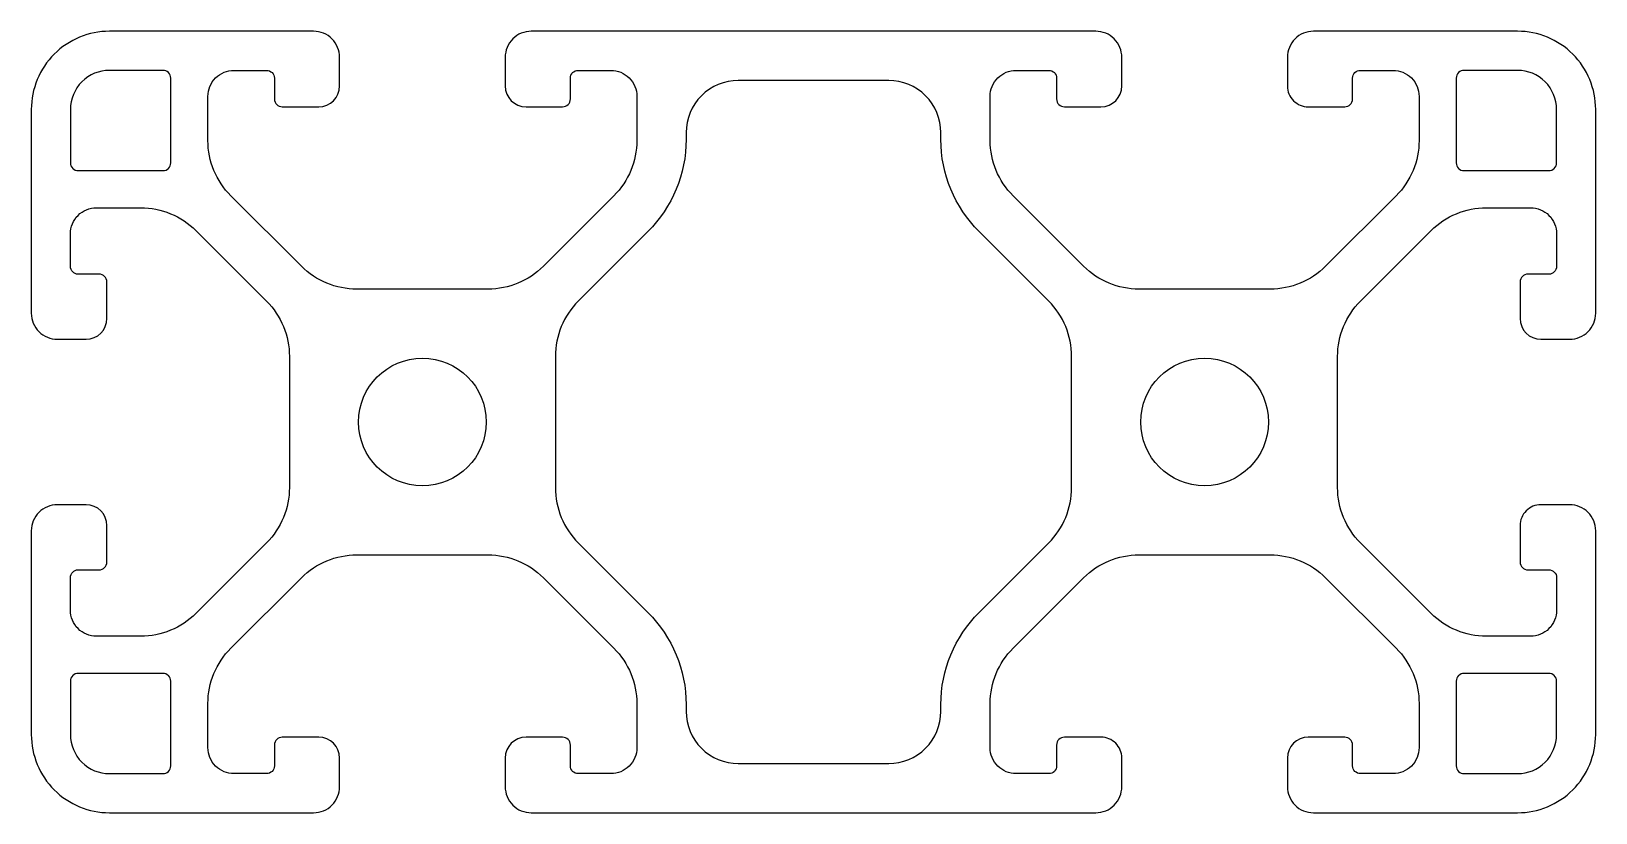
# Model space of a CAD drawing. Header units: millimetres. Extents: x -40.8 to 19.2, y -30 to 0.
import ezdxf

# ---------------------------------------------------------------- set-up
doc = ezdxf.new("R2010")
doc.units = ezdxf.units.MM
doc.layers.get('0').update_dxf_attribs({"linetype": 'CONTINUOUS'})

msp = doc.modelspace()

# ---------------------------------------------------------------- linework, layer by layer
for points in [[(-21.65, -30), (0, -30, 0.414214), (1, -29), (1, -27.9, 0.414214), (0.2, -27.1), (-1.2, -27.1, 0.414213), (-1.5, -27.4), (-1.5, -28.2, -0.414214), (-1.8, -28.5), (-3.05, -28.5, -0.414214), (-4.05, -27.5), (-4.05, -25.807, -0.198912), (-3.171, -23.686), (-0.464, -20.979, -0.198912), (1.657, -20.1), (6.693, -20.1, -0.198912), (8.814, -20.979), (11.521, -23.686, -0.198912), (12.4, -25.807), (12.4, -27.5, -0.414214), (11.4, -28.5), (10.15, -28.5, -0.414213), (9.85, -28.2), (9.85, -27.4, 0.414212), (9.55, -27.1), (8.15, -27.1, 0.414213), (7.35, -27.9), (7.35, -29, 0.414214), (8.35, -30), (16.175, -30, 0.414214), (19.175, -27), (19.175, -19.175, 0.414214), (18.175, -18.175), (17.075, -18.175, 0.414214), (16.275, -18.975), (16.275, -20.375, 0.414213), (16.575, -20.675), (17.375, -20.675, -0.414214), (17.675, -20.975), (17.675, -22.225, -0.414214), (16.675, -23.225), (14.982, -23.225, -0.198912), (12.861, -22.346), (10.154, -19.639, -0.198912), (9.275, -17.518), (9.275, -12.482, -0.198912), (10.154, -10.361), (12.861, -7.654, -0.198912), (14.982, -6.775), (16.675, -6.775, -0.414214), (17.675, -7.775), (17.675, -9.025, -0.414213), (17.375, -9.325), (16.575, -9.325, 0.414212), (16.275, -9.625), (16.275, -11.025, 0.414213), (17.075, -11.825), (18.175, -11.825, 0.414214), (19.175, -10.825), (19.175, -3, 0.414214), (16.175, 0), (8.35, 0, 0.414214), (7.35, -1), (7.35, -2.1, 0.414214), (8.15, -2.9), (9.55, -2.9, 0.414213), (9.85, -2.6), (9.85, -1.8, -0.414214), (10.15, -1.5), (11.4, -1.5, -0.414214), (12.4, -2.5), (12.4, -4.193, -0.198912), (11.521, -6.314), (8.814, -9.021, -0.198912), (6.693, -9.9), (1.657, -9.9, -0.198912), (-0.464, -9.021), (-3.171, -6.314, -0.198912), (-4.05, -4.193), (-4.05, -2.5, -0.414214), (-3.05, -1.5), (-1.8, -1.5, -0.414213), (-1.5, -1.8), (-1.5, -2.6, 0.414212), (-1.2, -2.9), (0.2, -2.9, 0.414213), (1, -2.1), (1, -1, 0.414214), (0, 0), (-21.65, 0, 0.414214), (-22.65, -1), (-22.65, -2.1, 0.414213), (-21.85, -2.9), (-20.45, -2.9, 0.414213), (-20.15, -2.6), (-20.15, -1.8, -0.414213), (-19.85, -1.5), (-18.6, -1.5, -0.414214), (-17.6, -2.5), (-17.6, -4.193, -0.198912), (-18.479, -6.314), (-21.186, -9.021, -0.198912), (-23.307, -9.9), (-28.343, -9.9, -0.198912), (-30.464, -9.021), (-33.171, -6.314, -0.198912), (-34.05, -4.193), (-34.05, -2.5, -0.414214), (-33.05, -1.5), (-31.8, -1.5, -0.414213), (-31.5, -1.8), (-31.5, -2.6, 0.414213), (-31.2, -2.9), (-29.8, -2.9, 0.414213), (-29, -2.1), (-29, -1, 0.414214), (-30, 0), (-37.825, 0, 0.414214), (-40.825, -3), (-40.825, -10.825, 0.414214), (-39.825, -11.825), (-38.725, -11.825, 0.414213), (-37.925, -11.025), (-37.925, -9.625, 0.414213), (-38.225, -9.325), (-39.025, -9.325, -0.414213), (-39.325, -9.025), (-39.325, -7.775, -0.414214), (-38.325, -6.775), (-36.632, -6.775, -0.198912), (-34.511, -7.654), (-31.804, -10.361, -0.198912), (-30.925, -12.482), (-30.925, -17.518, -0.198912), (-31.804, -19.639), (-34.511, -22.346, -0.198912), (-36.632, -23.225), (-38.325, -23.225, -0.414214), (-39.325, -22.225), (-39.325, -20.975, -0.414213), (-39.025, -20.675), (-38.225, -20.675, 0.414213), (-37.925, -20.375), (-37.925, -18.975, 0.414213), (-38.725, -18.175), (-39.825, -18.175, 0.414214), (-40.825, -19.175), (-40.825, -27, 0.414214), (-37.825, -30), (-30, -30, 0.414214), (-29, -29), (-29, -27.9, 0.414213), (-29.8, -27.1), (-31.2, -27.1, 0.414213), (-31.5, -27.4), (-31.5, -28.2, -0.414213), (-31.8, -28.5), (-33.05, -28.5, -0.414214), (-34.05, -27.5), (-34.05, -25.807, -0.198912), (-33.171, -23.686), (-30.464, -20.979, -0.198912), (-28.343, -20.1), (-23.307, -20.1, -0.198912), (-21.186, -20.979), (-18.479, -23.686, -0.198912), (-17.6, -25.807), (-17.6, -27.5, -0.414214), (-18.6, -28.5), (-19.85, -28.5, -0.414213), (-20.15, -28.2), (-20.15, -27.4, 0.414213), (-20.45, -27.1), (-21.85, -27.1, 0.414213), (-22.65, -27.9), (-22.65, -29, 0.414214)], [(-21.65, -30), (0, -30, 0.414214), (1, -29), (1, -27.9, 0.414214), (0.2, -27.1), (-1.2, -27.1, 0.414213), (-1.5, -27.4), (-1.5, -28.2, -0.414214), (-1.8, -28.5), (-3.05, -28.5, -0.414214), (-4.05, -27.5), (-4.05, -25.807, -0.198912), (-3.171, -23.686), (-0.464, -20.979, -0.198912), (1.657, -20.1), (6.693, -20.1, -0.198912), (8.814, -20.979), (11.521, -23.686, -0.198912), (12.4, -25.807), (12.4, -27.5, -0.414214), (11.4, -28.5), (10.15, -28.5, -0.414213), (9.85, -28.2), (9.85, -27.4, 0.414212), (9.55, -27.1), (8.15, -27.1, 0.414213), (7.35, -27.9), (7.35, -29, 0.414214), (8.35, -30), (16.175, -30, 0.414214), (19.175, -27), (19.175, -19.175, 0.414214), (18.175, -18.175), (17.075, -18.175, 0.414214), (16.275, -18.975), (16.275, -20.375, 0.414213), (16.575, -20.675), (17.375, -20.675, -0.414214), (17.675, -20.975), (17.675, -22.225, -0.414214), (16.675, -23.225), (14.982, -23.225, -0.198912), (12.861, -22.346), (10.154, -19.639, -0.198912), (9.275, -17.518), (9.275, -12.482, -0.198912), (10.154, -10.361), (12.861, -7.654, -0.198912), (14.982, -6.775), (16.675, -6.775, -0.414214), (17.675, -7.775), (17.675, -9.025, -0.414213), (17.375, -9.325), (16.575, -9.325, 0.414212), (16.275, -9.625), (16.275, -11.025, 0.414213), (17.075, -11.825), (18.175, -11.825, 0.414214), (19.175, -10.825), (19.175, -3, 0.414214), (16.175, 0), (8.35, 0, 0.414214), (7.35, -1), (7.35, -2.1, 0.414214), (8.15, -2.9), (9.55, -2.9, 0.414213), (9.85, -2.6), (9.85, -1.8, -0.414214), (10.15, -1.5), (11.4, -1.5, -0.414214), (12.4, -2.5), (12.4, -4.193, -0.198912), (11.521, -6.314), (8.814, -9.021, -0.198912), (6.693, -9.9), (1.657, -9.9, -0.198912), (-0.464, -9.021), (-3.171, -6.314, -0.198912), (-4.05, -4.193), (-4.05, -2.5, -0.414214), (-3.05, -1.5), (-1.8, -1.5, -0.414213), (-1.5, -1.8), (-1.5, -2.6, 0.414212), (-1.2, -2.9), (0.2, -2.9, 0.414213), (1, -2.1), (1, -1, 0.414214), (0, 0), (-21.65, 0, 0.414214), (-22.65, -1), (-22.65, -2.1, 0.414213), (-21.85, -2.9), (-20.45, -2.9, 0.414213), (-20.15, -2.6), (-20.15, -1.8, -0.414213), (-19.85, -1.5), (-18.6, -1.5, -0.414214), (-17.6, -2.5), (-17.6, -4.193, -0.198912), (-18.479, -6.314), (-21.186, -9.021, -0.198912), (-23.307, -9.9), (-28.343, -9.9, -0.198912), (-30.464, -9.021), (-33.171, -6.314, -0.198912), (-34.05, -4.193), (-34.05, -2.5, -0.414214), (-33.05, -1.5), (-31.8, -1.5, -0.414213), (-31.5, -1.8), (-31.5, -2.6, 0.414213), (-31.2, -2.9), (-29.8, -2.9, 0.414213), (-29, -2.1), (-29, -1, 0.414214), (-30, 0), (-37.825, 0, 0.414214), (-40.825, -3), (-40.825, -10.825, 0.414214), (-39.825, -11.825), (-38.725, -11.825, 0.414213), (-37.925, -11.025), (-37.925, -9.625, 0.414213), (-38.225, -9.325), (-39.025, -9.325, -0.414213), (-39.325, -9.025), (-39.325, -7.775, -0.414214), (-38.325, -6.775), (-36.632, -6.775, -0.198912), (-34.511, -7.654), (-31.804, -10.361, -0.198912), (-30.925, -12.482), (-30.925, -17.518, -0.198912), (-31.804, -19.639), (-34.511, -22.346, -0.198912), (-36.632, -23.225), (-38.325, -23.225, -0.414214), (-39.325, -22.225), (-39.325, -20.975, -0.414213), (-39.025, -20.675), (-38.225, -20.675, 0.414213), (-37.925, -20.375), (-37.925, -18.975, 0.414213), (-38.725, -18.175), (-39.825, -18.175, 0.414214), (-40.825, -19.175), (-40.825, -27, 0.414214), (-37.825, -30), (-30, -30, 0.414214), (-29, -29), (-29, -27.9, 0.414213), (-29.8, -27.1), (-31.2, -27.1, 0.414213), (-31.5, -27.4), (-31.5, -28.2, -0.414213), (-31.8, -28.5), (-33.05, -28.5, -0.414214), (-34.05, -27.5), (-34.05, -25.807, -0.198912), (-33.171, -23.686), (-30.464, -20.979, -0.198912), (-28.343, -20.1), (-23.307, -20.1, -0.198912), (-21.186, -20.979), (-18.479, -23.686, -0.198912), (-17.6, -25.807), (-17.6, -27.5, -0.414214), (-18.6, -28.5), (-19.85, -28.5, -0.414213), (-20.15, -28.2), (-20.15, -27.4, 0.414213), (-20.45, -27.1), (-21.85, -27.1, 0.414213), (-22.65, -27.9), (-22.65, -29, 0.414214)], [(-39.325, -5.05, 0.414214), (-39.025, -5.35), (-35.775, -5.35, 0.414212), (-35.475, -5.05), (-35.475, -1.8, 0.414214), (-35.775, -1.5), (-37.825, -1.5, 0.414214), (-39.325, -3)], [(-39.325, -5.05, 0.414214), (-39.025, -5.35), (-35.775, -5.35, 0.414212), (-35.475, -5.05), (-35.475, -1.8, 0.414214), (-35.775, -1.5), (-37.825, -1.5, 0.414214), (-39.325, -3)], [(17.375, -5.35, 0.414214), (17.675, -5.05), (17.675, -3, 0.414214), (16.175, -1.5), (14.125, -1.5, 0.414214), (13.825, -1.8), (13.825, -5.05, 0.414213), (14.125, -5.35)], [(17.375, -5.35, 0.414214), (17.675, -5.05), (17.675, -3, 0.414214), (16.175, -1.5), (14.125, -1.5, 0.414214), (13.825, -1.8), (13.825, -5.05, 0.414213), (14.125, -5.35)], [(-7.94, -28.11, 0.414214), (-5.94, -26.11), (-5.94, -25.847, -0.198912), (-4.476, -22.311), (-1.804, -19.639, 0.198912), (-0.925, -17.518), (-0.925, -12.482, 0.198912), (-1.804, -10.361), (-4.476, -7.689, -0.198912), (-5.94, -4.153), (-5.94, -3.89, 0.414214), (-7.94, -1.89), (-13.71, -1.89, 0.414214), (-15.71, -3.89), (-15.71, -4.153, -0.198912), (-17.174, -7.689), (-19.846, -10.361, 0.198912), (-20.725, -12.482), (-20.725, -17.518, 0.198912), (-19.846, -19.639), (-17.174, -22.311, -0.198912), (-15.71, -25.847), (-15.71, -26.11, 0.414214), (-13.71, -28.11)], [(-7.94, -28.11, 0.414214), (-5.94, -26.11), (-5.94, -25.847, -0.198912), (-4.476, -22.311), (-1.804, -19.639, 0.198912), (-0.925, -17.518), (-0.925, -12.482, 0.198912), (-1.804, -10.361), (-4.476, -7.689, -0.198912), (-5.94, -4.153), (-5.94, -3.89, 0.414214), (-7.94, -1.89), (-13.71, -1.89, 0.414214), (-15.71, -3.89), (-15.71, -4.153, -0.198912), (-17.174, -7.689), (-19.846, -10.361, 0.198912), (-20.725, -12.482), (-20.725, -17.518, 0.198912), (-19.846, -19.639), (-17.174, -22.311, -0.198912), (-15.71, -25.847), (-15.71, -26.11, 0.414214), (-13.71, -28.11)], [(-39.025, -24.65, 0.414214), (-39.325, -24.95), (-39.325, -27, 0.414214), (-37.825, -28.5), (-35.775, -28.5, 0.414214), (-35.475, -28.2), (-35.475, -24.95, 0.414215), (-35.775, -24.65)], [(-39.025, -24.65, 0.414214), (-39.325, -24.95), (-39.325, -27, 0.414214), (-37.825, -28.5), (-35.775, -28.5, 0.414214), (-35.475, -28.2), (-35.475, -24.95, 0.414215), (-35.775, -24.65)], [(17.675, -24.95, 0.414214), (17.375, -24.65), (14.125, -24.65, 0.414214), (13.825, -24.95), (13.825, -28.2, 0.414214), (14.125, -28.5), (16.175, -28.5, 0.414214), (17.675, -27)], [(17.675, -24.95, 0.414214), (17.375, -24.65), (14.125, -24.65, 0.414214), (13.825, -24.95), (13.825, -28.2, 0.414214), (14.125, -28.5), (16.175, -28.5, 0.414214), (17.675, -27)]]:
    msp.add_lwpolyline(points, format="xyb", close=True)
for centre in [(-25.825, -15), (-25.825, -15), (4.175, -15), (4.175, -15)]:
    msp.add_circle(centre, 2.45)

doc.saveas('drawing.dxf')
